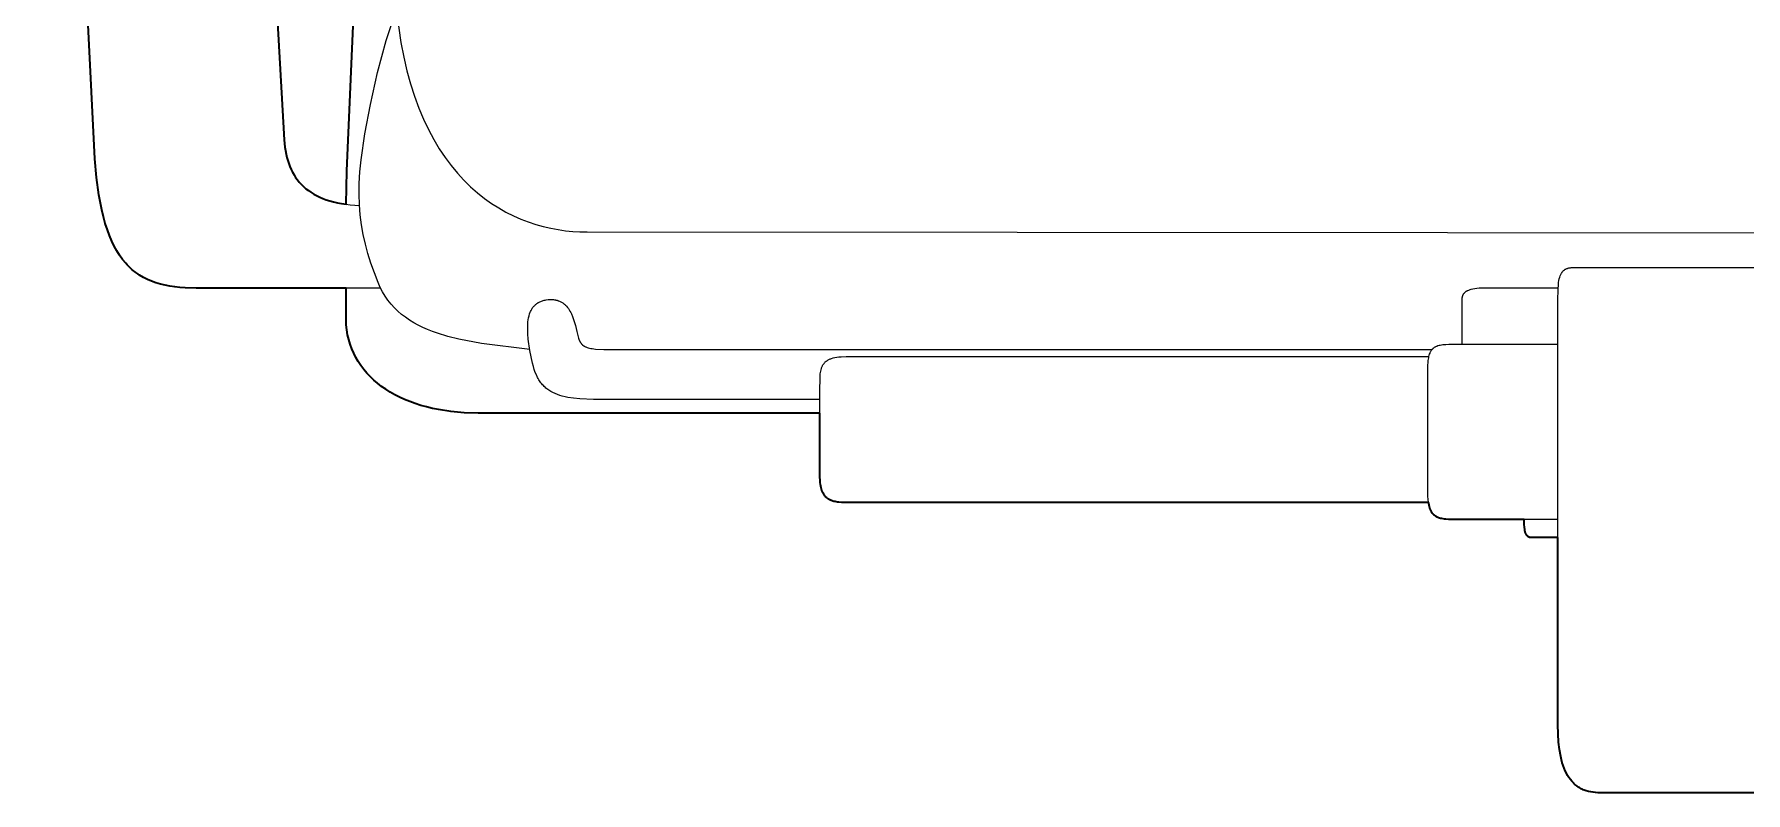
# Model space of a CAD drawing. Header units: millimetres. Extents: x 0 to 1824, y -1116 to 893.
# Drawn here: x 108.2 to 388.9, y 321.7 to 446.2 of the extents above; entities that cross this region are included whole.
import ezdxf

# ---------------------------------------------------------------- set-up
doc = ezdxf.new("R2010")
doc.units = ezdxf.units.MM
doc.layers.add('Blocks', color=7, linetype='Continuous')
doc.layers.add('Blocks$Inner', color=7, linetype='Continuous', lineweight=25, true_color=0x007f00)
doc.layers.add('Blocks$Outline', color=7, linetype='Continuous', lineweight=35, true_color=0xff3f3f)

# ---------------------------------------------------------------- blocks, each defined once
blk = doc.blocks.new('Oxford Low Office Chair Front')
at = {"layer": 'Blocks$Inner'}
for points in [[(161.24, 463.91), (159.49, 423.76), (159.38, 418.29)], [(165.05, 404.5), (134.78, 404.5), (132.97, 404.55), (132.1, 404.61), (131.26, 404.71), (130.45, 404.83), (129.66, 404.98), (128.9, 405.16), (128.16, 405.38), (127.45, 405.64), (126.77, 405.94), (126.11, 406.27), (125.47, 406.65), (125.17, 406.86), (124.87, 407.07), (124.28, 407.54), (123.73, 408.06), (123.46, 408.33), (123.2, 408.62), (122.69, 409.24), (122.21, 409.9), (121.76, 410.62), (121.33, 411.4), (120.92, 412.24), (120.54, 413.13), (120.19, 414.09), (119.86, 415.11), (119.56, 416.19), (119.28, 417.35), (118.8, 419.85), (118.42, 422.65), (118.14, 425.75), (108.2, 625.98)], [(143.23, 533.55), (149.19, 428.85), (149.32, 427.65), (149.41, 427.08), (149.52, 426.52), (149.64, 425.98), (149.79, 425.46), (149.95, 424.95), (150.14, 424.46), (150.34, 423.99), (150.57, 423.53), (150.81, 423.1), (151.08, 422.68), (151.37, 422.28), (151.68, 421.89), (152.02, 421.52), (152.37, 421.18), (152.76, 420.84), (153.16, 420.53), (153.59, 420.24), (154.04, 419.96), (154.52, 419.7), (155.03, 419.46), (155.56, 419.24), (156.11, 419.03), (156.7, 418.84), (157.31, 418.68), (157.94, 418.53), (158.61, 418.4), (160.03, 418.19), (161.56, 418.06)], [(189.48, 394.43), (181.57, 395.42), (177.82, 396.13), (176.04, 396.58), (174.33, 397.11), (173.51, 397.41), (172.71, 397.73), (171.93, 398.07), (171.18, 398.44), (170.45, 398.84), (169.75, 399.27), (169.08, 399.73), (168.45, 400.21), (167.84, 400.74), (167.27, 401.29), (166.73, 401.88), (166.22, 402.51), (165.76, 403.18), (165.33, 403.89), (164.94, 404.64), (164.59, 405.43), (163.42, 408.62), (162.93, 410.18), (162.51, 411.74), (162.17, 413.31), (161.89, 414.9), (161.68, 416.52), (161.55, 418.19), (161.5, 419.92), (161.52, 421.71), (161.62, 423.59), (161.8, 425.57), (162.41, 429.85), (163.35, 434.67), (164.51, 439.89), (165.91, 445.19), (166.78, 447.8)], [(167.62, 449.92), (168.33, 444.82), (168.8, 442.45), (169.33, 440.19), (169.92, 438.04), (170.57, 436.01), (171.28, 434.08), (172.05, 432.25), (172.87, 430.53), (173.73, 428.91), (174.64, 427.38), (175.6, 425.95), (176.59, 424.62), (177.62, 423.37), (178.68, 422.22), (179.77, 421.15), (180.89, 420.16), (182.04, 419.25), (183.2, 418.42), (184.38, 417.67), (185.58, 416.99), (186.79, 416.39), (188.01, 415.85), (189.23, 415.38), (190.46, 414.97), (191.69, 414.63), (192.91, 414.34), (194.13, 414.12), (195.34, 413.94), (196.54, 413.82), (197.72, 413.75), (198.88, 413.73), (410.56, 413.61)], [(452.55, 321.67), (365.09, 321.67), (364.68, 321.68), (364.28, 321.7), (363.89, 321.75), (363.51, 321.81), (363.15, 321.89), (362.79, 321.99), (362.45, 322.12), (362.28, 322.18), (362.12, 322.26), (361.96, 322.34), (361.8, 322.42), (361.65, 322.51), (361.57, 322.56), (361.5, 322.61), (361.21, 322.81), (361.07, 322.92), (360.93, 323.04), (360.79, 323.16), (360.73, 323.22), (360.66, 323.29), (360.41, 323.56), (360.17, 323.86), (359.94, 324.18), (359.72, 324.52), (359.52, 324.89), (359.33, 325.28), (359.16, 325.7), (359, 326.14), (358.85, 326.61), (358.72, 327.1), (358.6, 327.63), (358.4, 328.75), (358.25, 329.99), (358.17, 331.35), (358.14, 332.82), (358.14, 397.25), (358.11, 402.47), (358.15, 404.32), (358.21, 405.08), (358.25, 405.42), (358.29, 405.74), (358.35, 406.03), (358.42, 406.29), (358.5, 406.54), (358.54, 406.65), (358.59, 406.76), (358.64, 406.86), (358.69, 406.95), (358.75, 407.04), (358.78, 407.09), (358.81, 407.13), (358.84, 407.17), (358.87, 407.21), (358.94, 407.29), (359.01, 407.36), (359.04, 407.39), (359.08, 407.43), (359.16, 407.49), (359.24, 407.54), (359.29, 407.57), (359.33, 407.6), (359.37, 407.62), (359.42, 407.64), (359.47, 407.67), (359.51, 407.69), (359.61, 407.73), (359.72, 407.76), (359.72, 407.76), (359.73, 407.77), (359.73, 407.77), (359.74, 407.77), (359.74, 407.77), (359.74, 407.77), (359.75, 407.77), (359.75, 407.77), (359.75, 407.77), (359.76, 407.77), (359.76, 407.78), (359.77, 407.78), (359.77, 407.78), (359.77, 407.78), (359.78, 407.78), (359.78, 407.78), (359.78, 407.78), (359.79, 407.78), (359.79, 407.78), (359.79, 407.78), (359.8, 407.79), (359.8, 407.79), (359.8, 407.79), (359.81, 407.79), (359.81, 407.79), (359.81, 407.79), (359.83, 407.79), (359.94, 407.82), (360.06, 407.84), (360.18, 407.86), (360.31, 407.88), (360.58, 407.9), (360.87, 407.91), (452.3, 407.91)], [(237.08, 383.99), (180.99, 383.99), (178.73, 384.06), (176.56, 384.25), (174.5, 384.57), (173.5, 384.77), (172.53, 385), (171.59, 385.27), (170.68, 385.56), (169.8, 385.88), (168.95, 386.23), (168.12, 386.6), (167.34, 387.01), (166.58, 387.44), (165.85, 387.9), (165.16, 388.38), (164.51, 388.89), (163.89, 389.42), (163.3, 389.98), (162.75, 390.56), (162.24, 391.17), (161.77, 391.8), (161.34, 392.46), (160.95, 393.14), (160.6, 393.84), (160.28, 394.56), (160.02, 395.3), (159.79, 396.07), (159.61, 396.86), (159.47, 397.66), (159.38, 398.49), (159.38, 404.5)], [(358.16, 404.5), (346.09, 404.5), (345.23, 404.48), (344.85, 404.45), (344.48, 404.4), (344.15, 404.35), (343.84, 404.27), (343.7, 404.23), (343.57, 404.19), (343.44, 404.14), (343.32, 404.08), (343.26, 404.06), (343.2, 404.03), (343.2, 404.03), (343.2, 404.03), (343.2, 404.02), (343.2, 404.02), (343.19, 404.02), (343.19, 404.02), (343.19, 404.02), (343.19, 404.02), (343.19, 404.02), (343.19, 404.02), (343.18, 404.02), (343.18, 404.02), (343.18, 404.02), (343.18, 404.01), (343.18, 404.01), (343.17, 404.01), (343.17, 404.01), (343.17, 404.01), (343.17, 404.01), (343.17, 404.01), (343.17, 404.01), (343.16, 404.01), (343.16, 404.01), (343.16, 404.01), (343.16, 404), (343.16, 404), (343.16, 404), (343.15, 404), (343.15, 404), (343.15, 404), (343.15, 404), (343.15, 404), (343.1, 403.97), (343.07, 403.95), (343.07, 403.95), (343.07, 403.95), (343.06, 403.95), (343.06, 403.95), (343.06, 403.95), (343.06, 403.94), (343.06, 403.94), (343.06, 403.94), (343.06, 403.94), (343.05, 403.94), (343.05, 403.94), (343.05, 403.94), (343.05, 403.94), (343.05, 403.94), (343.05, 403.94), (343.04, 403.93), (342.99, 403.9), (342.9, 403.83), (342.86, 403.79), (342.82, 403.76), (342.8, 403.74), (342.78, 403.72), (342.74, 403.68), (342.7, 403.64), (342.68, 403.62), (342.67, 403.6), (342.63, 403.55), (342.6, 403.51), (342.57, 403.46), (342.55, 403.42), (342.52, 403.37), (342.5, 403.32), (342.48, 403.27), (342.47, 403.26), (342.47, 403.26), (342.47, 403.25), (342.47, 403.25), (342.47, 403.25), (342.47, 403.25), (342.47, 403.25), (342.47, 403.25), (342.47, 403.25), (342.46, 403.22), (342.44, 403.17), (342.42, 403.11), (342.41, 403.06), (342.4, 403), (342.39, 402.95), (342.38, 402.89), (342.37, 402.77), (342.36, 402.7), (342.36, 402.64), (342.36, 395.29)], [(237.08, 386.22), (202.42, 386.22), (199.91, 386.24), (197.67, 386.34), (196.65, 386.44), (195.7, 386.58), (195.26, 386.68), (194.82, 386.78), (194.41, 386.9), (194.01, 387.04), (193.63, 387.19), (193.27, 387.36), (192.92, 387.55), (192.76, 387.65), (192.59, 387.76), (192.43, 387.87), (192.28, 387.99), (192.13, 388.11), (191.98, 388.24), (191.84, 388.37), (191.71, 388.51), (191.57, 388.66), (191.44, 388.81), (191.32, 388.97), (191.2, 389.13), (191.08, 389.3), (190.97, 389.48), (190.86, 389.67), (190.75, 389.86), (190.56, 390.26), (190.38, 390.69), (190.21, 391.15), (190.07, 391.65), (189.94, 392.17), (189.51, 394.25), (189.24, 396.15), (189.17, 397.02), (189.14, 397.85), (189.14, 398.24), (189.16, 398.62), (189.19, 398.98), (189.24, 399.33), (189.3, 399.66), (189.37, 399.97), (189.46, 400.27), (189.57, 400.56), (189.62, 400.69), (189.69, 400.83), (189.75, 400.95), (189.82, 401.08), (189.9, 401.2), (189.98, 401.31), (190.06, 401.42), (190.15, 401.53), (190.24, 401.63), (190.34, 401.72), (190.44, 401.82), (190.54, 401.9), (190.6, 401.95), (190.65, 401.99), (190.76, 402.06), (190.88, 402.14), (190.95, 402.17), (191.01, 402.21), (191.14, 402.27), (191.27, 402.33), (191.41, 402.38), (191.55, 402.43), (191.7, 402.48), (191.85, 402.51), (192.01, 402.55), (192.17, 402.58), (192.5, 402.62), (192.58, 402.63), (192.65, 402.63), (192.81, 402.64), (192.96, 402.64), (193.1, 402.64), (193.38, 402.62), (193.52, 402.6), (193.65, 402.58), (193.72, 402.57), (193.78, 402.56), (193.84, 402.54), (193.85, 402.54), (193.85, 402.54), (193.85, 402.54), (193.86, 402.54), (193.86, 402.54), (193.87, 402.54), (193.87, 402.54), (193.87, 402.54), (193.88, 402.53), (193.88, 402.53), (193.89, 402.53), (193.89, 402.53), (193.89, 402.53), (193.9, 402.53), (193.9, 402.53), (193.9, 402.53), (193.97, 402.51), (194.03, 402.49), (194.09, 402.47), (194.09, 402.47), (194.09, 402.47), (194.1, 402.47), (194.1, 402.47), (194.11, 402.47), (194.11, 402.47), (194.11, 402.47), (194.12, 402.46), (194.12, 402.46), (194.12, 402.46), (194.13, 402.46), (194.13, 402.46), (194.15, 402.45), (194.37, 402.37), (194.59, 402.26), (194.7, 402.2), (194.8, 402.14), (194.89, 402.08), (194.94, 402.04), (194.99, 402.01), (195.08, 401.94), (195.13, 401.9), (195.13, 401.9), (195.13, 401.89), (195.14, 401.89), (195.14, 401.89), (195.14, 401.89), (195.15, 401.89), (195.15, 401.88), (195.15, 401.88), (195.15, 401.88), (195.16, 401.88), (195.16, 401.87), (195.16, 401.87), (195.17, 401.87), (195.17, 401.87), (195.17, 401.86), (195.17, 401.86), (195.26, 401.78), (195.3, 401.74), (195.35, 401.7), (195.43, 401.62), (195.47, 401.58), (195.51, 401.53), (195.66, 401.35), (195.81, 401.16), (195.94, 400.96), (196.07, 400.75), (196.19, 400.53), (196.3, 400.31), (196.5, 399.85), (196.68, 399.36), (196.84, 398.87), (196.97, 398.37), (197.2, 397.37), (197.42, 396.5), (197.47, 396.31), (197.53, 396.14), (197.6, 395.97), (197.6, 395.97), (197.6, 395.96), (197.6, 395.96), (197.6, 395.96), (197.6, 395.96), (197.6, 395.95), (197.6, 395.95), (197.61, 395.95), (197.61, 395.95), (197.61, 395.95), (197.61, 395.94), (197.61, 395.94), (197.61, 395.94), (197.61, 395.94), (197.61, 395.93), (197.61, 395.93), (197.63, 395.89), (197.63, 395.89), (197.63, 395.89), (197.63, 395.88), (197.64, 395.88), (197.64, 395.88), (197.64, 395.88), (197.64, 395.87), (197.64, 395.87), (197.64, 395.87), (197.64, 395.87), (197.64, 395.87), (197.65, 395.86), (197.65, 395.86), (197.65, 395.86), (197.65, 395.86), (197.65, 395.85), (197.65, 395.85), (197.65, 395.85), (197.65, 395.85), (197.65, 395.84), (197.65, 395.84), (197.66, 395.84), (197.66, 395.84), (197.66, 395.83), (197.66, 395.83), (197.66, 395.83), (197.66, 395.83), (197.66, 395.83), (197.66, 395.82), (197.67, 395.82), (197.67, 395.82), (197.67, 395.82), (197.74, 395.67), (197.74, 395.67), (197.75, 395.67), (197.75, 395.67), (197.75, 395.66), (197.75, 395.66), (197.75, 395.66), (197.75, 395.66), (197.75, 395.65), (197.76, 395.65), (197.76, 395.64), (197.76, 395.64), (197.76, 395.64), (197.76, 395.64), (197.78, 395.6), (197.83, 395.54), (197.83, 395.54), (197.83, 395.53), (197.83, 395.53), (197.83, 395.53), (197.84, 395.52), (197.84, 395.52), (197.84, 395.52), (197.84, 395.52), (197.84, 395.51), (197.85, 395.51), (197.85, 395.51), (197.85, 395.51), (197.85, 395.51), (197.85, 395.5), (197.85, 395.5), (197.85, 395.5), (197.86, 395.5), (197.86, 395.5), (197.86, 395.49), (197.86, 395.49), (197.86, 395.49), (197.86, 395.49), (197.86, 395.49), (197.87, 395.48), (197.87, 395.48), (197.87, 395.48), (197.87, 395.48), (197.87, 395.48), (197.87, 395.47), (197.87, 395.47), (197.88, 395.47), (197.88, 395.47), (197.88, 395.47), (197.88, 395.46), (197.88, 395.46), (197.88, 395.46), (197.88, 395.46), (197.89, 395.46), (197.89, 395.45), (197.89, 395.45), (197.89, 395.45), (197.89, 395.45), (197.89, 395.45), (197.89, 395.45), (197.9, 395.44), (197.9, 395.44), (197.9, 395.44), (197.9, 395.44), (197.9, 395.44), (197.9, 395.43), (197.9, 395.43), (197.91, 395.43), (197.91, 395.43), (197.91, 395.43), (197.91, 395.42), (197.91, 395.42), (197.91, 395.42), (197.91, 395.42), (197.92, 395.42), (197.92, 395.42), (197.92, 395.41), (197.94, 395.38), (197.97, 395.35), (197.99, 395.33), (198, 395.32), (198, 395.32), (198, 395.32), (198, 395.32), (198.01, 395.31), (198.01, 395.31), (198.01, 395.31), (198.01, 395.31), (198.01, 395.31), (198.02, 395.3), (198.02, 395.3), (198.02, 395.3), (198.02, 395.3), (198.05, 395.27), (198.07, 395.24), (198.1, 395.22), (198.1, 395.22), (198.11, 395.22), (198.11, 395.21), (198.11, 395.21), (198.11, 395.21), (198.11, 395.21), (198.11, 395.21), (198.12, 395.21), (198.12, 395.2), (198.12, 395.2), (198.12, 395.2), (198.12, 395.2), (198.13, 395.2), (198.13, 395.2), (198.13, 395.19), (198.13, 395.19), (198.13, 395.19), (198.13, 395.19), (198.14, 395.19), (198.14, 395.19), (198.14, 395.19), (198.14, 395.18), (198.14, 395.18), (198.15, 395.18), (198.15, 395.18), (198.15, 395.18), (198.15, 395.18), (198.15, 395.17), (198.15, 395.17), (198.16, 395.17), (198.16, 395.17), (198.16, 395.17), (198.16, 395.17), (198.16, 395.17), (198.17, 395.16), (198.17, 395.16), (198.18, 395.16), (198.18, 395.15), (198.18, 395.15), (198.18, 395.15), (198.18, 395.15), (198.18, 395.15), (198.19, 395.15), (198.19, 395.14), (198.19, 395.14), (198.22, 395.12), (198.23, 395.11), (198.23, 395.11), (198.23, 395.11), (198.23, 395.11), (198.24, 395.11), (198.24, 395.11), (198.24, 395.1), (198.24, 395.1), (198.24, 395.1), (198.25, 395.1), (198.25, 395.1), (198.25, 395.1), (198.25, 395.1), (198.28, 395.07), (198.32, 395.05), (198.39, 395.01), (198.42, 394.99), (198.46, 394.97), (198.49, 394.95), (198.5, 394.94), (198.5, 394.94), (198.5, 394.94), (198.5, 394.94), (198.51, 394.94), (198.51, 394.94), (198.51, 394.94), (198.51, 394.94), (198.52, 394.93), (198.52, 394.93), (198.52, 394.93), (198.52, 394.93), (198.52, 394.93), (198.53, 394.93), (198.53, 394.93), (198.53, 394.93), (198.61, 394.89), (198.61, 394.89), (198.62, 394.89), (198.62, 394.89), (198.62, 394.88), (198.62, 394.88), (198.63, 394.88), (198.63, 394.88), (198.63, 394.88), (198.63, 394.88), (198.64, 394.88), (198.64, 394.88), (198.64, 394.88), (198.64, 394.87), (198.65, 394.87), (198.65, 394.87), (198.65, 394.87), (198.66, 394.87), (198.66, 394.87), (198.67, 394.86), (198.67, 394.86), (198.67, 394.86), (198.67, 394.86), (198.68, 394.86), (198.68, 394.86), (198.68, 394.86), (198.68, 394.86), (198.69, 394.86), (198.69, 394.85), (198.69, 394.85), (198.78, 394.82), (198.87, 394.79), (199.06, 394.73), (199.26, 394.68), (199.49, 394.63), (199.73, 394.59), (200.27, 394.52), (201.61, 394.45), (203.35, 394.43), (337.49, 394.43)], [(336.91, 369.3), (241.55, 369.3), (240.61, 369.33), (240.17, 369.36), (239.96, 369.39), (239.75, 369.42), (239.55, 369.46), (239.36, 369.51), (239.17, 369.56), (238.99, 369.63), (238.95, 369.64), (238.9, 369.66), (238.86, 369.68), (238.82, 369.7), (238.78, 369.72), (238.73, 369.74), (238.73, 369.74), (238.73, 369.74), (238.73, 369.74), (238.72, 369.74), (238.72, 369.75), (238.72, 369.75), (238.72, 369.75), (238.71, 369.75), (238.71, 369.75), (238.71, 369.75), (238.7, 369.75), (238.7, 369.76), (238.69, 369.76), (238.65, 369.78), (238.57, 369.83), (238.49, 369.88), (238.41, 369.93), (238.38, 369.95), (238.34, 369.98), (238.27, 370.03), (238.19, 370.09), (238.12, 370.16), (238.06, 370.22), (237.99, 370.29), (237.93, 370.36), (237.87, 370.43), (237.81, 370.51), (237.75, 370.59), (237.7, 370.68), (237.59, 370.86), (237.54, 370.96), (237.5, 371.06), (237.41, 371.27), (237.34, 371.5), (237.27, 371.74), (237.21, 372), (237.17, 372.28), (237.13, 372.58), (237.1, 372.89), (237.08, 373.58), (237.08, 387.52), (237.1, 389.91), (237.14, 390.42), (237.17, 390.67), (237.21, 390.9), (237.26, 391.12), (237.32, 391.33), (237.35, 391.44), (237.39, 391.54), (237.43, 391.63), (237.48, 391.73), (237.52, 391.82), (237.58, 391.91), (237.63, 392), (237.69, 392.08), (237.75, 392.16), (237.82, 392.24), (237.89, 392.32), (237.96, 392.39), (238.04, 392.46), (238.13, 392.53), (238.17, 392.56), (238.22, 392.6), (238.31, 392.66), (238.41, 392.72), (238.51, 392.78), (238.62, 392.83), (238.73, 392.88), (238.85, 392.93), (238.98, 392.97), (239.24, 393.06), (239.53, 393.13), (239.85, 393.18), (240.18, 393.23), (240.55, 393.26), (241.37, 393.28), (336.97, 393.28)], [(358.14, 366.52), (341.24, 366.52), (340.2, 366.54), (339.72, 366.57), (339.5, 366.6), (339.29, 366.63), (339.08, 366.67), (338.89, 366.71), (338.7, 366.77), (338.52, 366.83), (338.43, 366.87), (338.39, 366.89), (338.35, 366.91), (338.35, 366.91), (338.34, 366.91), (338.34, 366.91), (338.34, 366.92), (338.34, 366.92), (338.33, 366.92), (338.33, 366.92), (338.33, 366.92), (338.32, 366.92), (338.32, 366.92), (338.32, 366.92), (338.32, 366.92), (338.31, 366.93), (338.31, 366.93), (338.31, 366.93), (338.31, 366.93), (338.3, 366.93), (338.3, 366.93), (338.3, 366.93), (338.3, 366.94), (338.29, 366.94), (338.29, 366.94), (338.29, 366.94), (338.29, 366.94), (338.28, 366.94), (338.28, 366.94), (338.28, 366.94), (338.28, 366.95), (338.27, 366.95), (338.19, 367), (338.15, 367.02), (338.11, 367.04), (338.11, 367.04), (338.1, 367.05), (338.1, 367.05), (338.1, 367.05), (338.1, 367.05), (338.09, 367.05), (338.09, 367.05), (338.09, 367.05), (338.09, 367.06), (338.08, 367.06), (338.08, 367.06), (338.08, 367.06), (338.08, 367.06), (338.08, 367.06), (338.07, 367.07), (338.07, 367.07), (338.03, 367.09), (338, 367.12), (337.96, 367.15), (337.92, 367.17), (337.89, 367.2), (337.82, 367.26), (337.75, 367.33), (337.75, 367.33), (337.74, 367.34), (337.74, 367.34), (337.74, 367.34), (337.74, 367.34), (337.74, 367.34), (337.73, 367.35), (337.73, 367.35), (337.73, 367.35), (337.73, 367.35), (337.73, 367.35), (337.72, 367.36), (337.72, 367.36), (337.69, 367.39), (337.63, 367.46), (337.57, 367.54), (337.51, 367.61), (337.45, 367.69), (337.4, 367.78), (337.3, 367.96), (337.21, 368.16), (337.12, 368.38), (337.05, 368.61), (336.99, 368.87), (336.93, 369.14), (336.88, 369.43), (336.84, 369.75), (336.79, 370.44), (336.77, 371.23), (336.77, 390.56), (336.8, 391.83), (336.84, 392.38), (336.86, 392.63), (336.9, 392.87), (336.93, 393.09), (336.98, 393.3), (337.03, 393.5), (337.09, 393.69), (337.15, 393.86), (337.19, 393.95), (337.22, 394.03), (337.26, 394.1), (337.3, 394.18), (337.35, 394.25), (337.39, 394.32), (337.42, 394.35), (337.42, 394.35), (337.42, 394.35), (337.42, 394.36), (337.42, 394.36), (337.43, 394.37), (337.43, 394.37), (337.43, 394.37), (337.43, 394.37), (337.43, 394.38), (337.44, 394.38), (337.44, 394.38), (337.44, 394.38), (337.44, 394.38), (337.46, 394.42), (337.47, 394.42), (337.47, 394.42), (337.47, 394.42), (337.47, 394.43), (337.47, 394.43), (337.48, 394.43), (337.48, 394.43), (337.48, 394.43), (337.48, 394.44), (337.48, 394.44), (337.48, 394.44), (337.49, 394.44), (337.49, 394.44), (337.49, 394.44), (337.49, 394.45), (337.52, 394.48), (337.54, 394.51), (337.54, 394.51), (337.55, 394.51), (337.55, 394.51), (337.55, 394.51), (337.55, 394.52), (337.55, 394.52), (337.55, 394.52), (337.56, 394.52), (337.56, 394.52), (337.56, 394.53), (337.56, 394.53), (337.56, 394.53), (337.56, 394.53), (337.57, 394.53), (337.57, 394.54), (337.57, 394.54), (337.6, 394.57), (337.6, 394.57), (337.6, 394.57), (337.6, 394.57), (337.61, 394.57), (337.61, 394.58), (337.61, 394.58), (337.61, 394.58), (337.63, 394.59), (337.65, 394.62), (337.71, 394.67), (337.71, 394.68), (337.72, 394.68), (337.72, 394.68), (337.72, 394.68), (337.73, 394.69), (337.73, 394.69), (337.73, 394.69), (337.73, 394.69), (337.74, 394.69), (337.74, 394.7), (337.74, 394.7), (337.74, 394.7), (337.74, 394.7), (337.76, 394.71), (337.76, 394.71), (337.76, 394.72), (337.76, 394.72), (337.77, 394.72), (337.77, 394.72), (337.77, 394.72), (337.77, 394.72), (337.84, 394.77), (337.91, 394.82), (337.98, 394.86), (338.01, 394.88), (338.05, 394.9), (338.08, 394.92), (338.12, 394.94), (338.2, 394.98), (338.28, 395.01), (338.45, 395.07), (338.63, 395.13), (338.82, 395.17), (339.03, 395.21), (339.24, 395.24), (339.72, 395.28), (340.25, 395.29), (358.14, 395.29)], [(358.14, 363.55), (353.91, 363.55), (353.86, 363.55), (353.86, 363.55), (353.86, 363.55), (353.86, 363.55), (353.86, 363.55), (353.86, 363.55), (353.85, 363.55), (353.85, 363.55), (353.85, 363.55), (353.85, 363.55), (353.85, 363.55), (353.85, 363.55), (353.84, 363.55), (353.84, 363.55), (353.84, 363.55), (353.84, 363.55), (353.84, 363.55), (353.84, 363.55), (353.83, 363.55), (353.83, 363.55), (353.83, 363.55), (353.83, 363.55), (353.83, 363.55), (353.83, 363.55), (353.82, 363.55), (353.82, 363.55), (353.82, 363.55), (353.82, 363.55), (353.82, 363.55), (353.82, 363.55), (353.81, 363.55), (353.81, 363.55), (353.76, 363.55), (353.76, 363.55), (353.76, 363.55), (353.76, 363.55), (353.76, 363.55), (353.75, 363.55), (353.75, 363.55), (353.75, 363.55), (353.75, 363.55), (353.75, 363.55), (353.75, 363.55), (353.74, 363.55), (353.74, 363.56), (353.74, 363.56), (353.74, 363.56), (353.74, 363.56), (353.74, 363.56), (353.73, 363.56), (353.73, 363.56), (353.73, 363.56), (353.73, 363.56), (353.73, 363.56), (353.73, 363.56), (353.73, 363.56), (353.72, 363.56), (353.72, 363.56), (353.72, 363.56), (353.72, 363.56), (353.72, 363.56), (353.72, 363.56), (353.72, 363.56), (353.71, 363.56), (353.71, 363.56), (353.71, 363.56), (353.71, 363.56), (353.71, 363.56), (353.71, 363.56), (353.71, 363.56), (353.7, 363.56), (353.7, 363.56), (353.7, 363.56), (353.7, 363.56), (353.7, 363.56), (353.7, 363.56), (353.7, 363.56), (353.69, 363.56), (353.69, 363.56), (353.69, 363.56), (353.69, 363.56), (353.69, 363.56), (353.69, 363.56), (353.69, 363.56), (353.68, 363.56), (353.68, 363.56), (353.67, 363.56), (353.65, 363.57), (353.65, 363.57), (353.64, 363.57), (353.64, 363.57), (353.64, 363.57), (353.64, 363.57), (353.64, 363.57), (353.64, 363.57), (353.64, 363.57), (353.63, 363.57), (353.63, 363.57), (353.63, 363.57), (353.63, 363.57), (353.63, 363.57), (353.63, 363.57), (353.63, 363.57), (353.62, 363.57), (353.58, 363.58), (353.54, 363.59), (353.54, 363.59), (353.54, 363.59), (353.53, 363.59), (353.53, 363.59), (353.53, 363.59), (353.53, 363.59), (353.53, 363.59), (353.53, 363.59), (353.53, 363.59), (353.52, 363.59), (353.52, 363.59), (353.52, 363.59), (353.52, 363.59), (353.52, 363.6), (353.52, 363.6), (353.52, 363.6), (353.52, 363.6), (353.51, 363.6), (353.51, 363.6), (353.51, 363.6), (353.51, 363.6), (353.51, 363.6), (353.51, 363.6), (353.51, 363.6), (353.51, 363.6), (353.5, 363.6), (353.5, 363.6), (353.5, 363.6), (353.5, 363.6), (353.5, 363.6), (353.5, 363.6), (353.5, 363.6), (353.49, 363.6), (353.49, 363.6), (353.49, 363.6), (353.49, 363.6), (353.49, 363.6), (353.49, 363.6), (353.49, 363.6), (353.49, 363.61), (353.48, 363.61), (353.48, 363.61), (353.48, 363.61), (353.48, 363.61), (353.48, 363.61), (353.48, 363.61), (353.48, 363.61), (353.48, 363.61), (353.47, 363.61), (353.47, 363.61), (353.47, 363.61), (353.47, 363.61), (353.47, 363.61), (353.47, 363.61), (353.47, 363.61), (353.47, 363.61), (353.46, 363.61), (353.46, 363.61), (353.46, 363.61), (353.46, 363.61), (353.46, 363.61), (353.46, 363.61), (353.46, 363.62), (353.46, 363.62), (353.45, 363.62), (353.45, 363.62), (353.45, 363.62), (353.45, 363.62), (353.45, 363.62), (353.45, 363.62), (353.45, 363.62), (353.45, 363.62), (353.44, 363.62), (353.44, 363.62), (353.44, 363.62), (353.44, 363.62), (353.44, 363.62), (353.44, 363.62), (353.44, 363.62), (353.44, 363.62), (353.44, 363.62), (353.43, 363.62), (353.43, 363.62), (353.43, 363.62), (353.43, 363.62), (353.43, 363.63), (353.43, 363.63), (353.43, 363.63), (353.43, 363.63), (353.42, 363.63), (353.42, 363.63), (353.42, 363.63), (353.42, 363.63), (353.42, 363.63), (353.42, 363.63), (353.42, 363.63), (353.42, 363.63), (353.41, 363.63), (353.41, 363.63), (353.41, 363.63), (353.41, 363.63), (353.41, 363.63), (353.41, 363.63), (353.41, 363.63), (353.41, 363.63), (353.41, 363.63), (353.4, 363.64), (353.4, 363.64), (353.4, 363.64), (353.4, 363.64), (353.4, 363.64), (353.4, 363.64), (353.4, 363.64), (353.4, 363.64), (353.39, 363.64), (353.39, 363.64), (353.39, 363.64), (353.39, 363.64), (353.39, 363.64), (353.39, 363.64), (353.39, 363.64), (353.39, 363.64), (353.39, 363.64), (353.38, 363.64), (353.38, 363.64), (353.38, 363.65), (353.38, 363.65), (353.38, 363.65), (353.38, 363.65), (353.38, 363.65), (353.38, 363.65), (353.37, 363.65), (353.37, 363.65), (353.37, 363.65), (353.37, 363.65), (353.37, 363.65), (353.37, 363.65), (353.37, 363.65), (353.37, 363.65), (353.37, 363.65), (353.36, 363.65), (353.36, 363.65), (353.36, 363.65), (353.36, 363.65), (353.36, 363.65), (353.36, 363.66), (353.36, 363.66), (353.36, 363.66), (353.35, 363.66), (353.35, 363.66), (353.35, 363.66), (353.35, 363.66), (353.35, 363.66), (353.35, 363.66), (353.35, 363.66), (353.35, 363.66), (353.35, 363.66), (353.34, 363.66), (353.34, 363.66), (353.34, 363.66), (353.34, 363.66), (353.34, 363.66), (353.34, 363.67), (353.34, 363.67), (353.34, 363.67), (353.34, 363.67), (353.33, 363.67), (353.33, 363.67), (353.33, 363.67), (353.33, 363.67), (353.33, 363.67), (353.33, 363.67), (353.33, 363.67), (353.33, 363.67), (353.33, 363.67), (353.32, 363.67), (353.32, 363.67), (353.32, 363.67), (353.32, 363.67), (353.32, 363.68), (353.32, 363.68), (353.32, 363.68), (353.32, 363.68), (353.32, 363.68), (353.31, 363.68), (353.31, 363.68), (353.31, 363.68), (353.31, 363.68), (353.31, 363.68), (353.31, 363.68), (353.31, 363.68), (353.31, 363.68), (353.31, 363.68), (353.3, 363.68), (353.3, 363.68), (353.3, 363.68), (353.3, 363.69), (353.3, 363.69), (353.3, 363.69), (353.3, 363.69), (353.3, 363.69), (353.3, 363.69), (353.29, 363.69), (353.29, 363.69), (353.29, 363.69), (353.29, 363.69), (353.29, 363.69), (353.29, 363.69), (353.29, 363.69), (353.29, 363.69), (353.29, 363.69), (353.29, 363.69), (353.28, 363.7), (353.28, 363.7), (353.28, 363.7), (353.28, 363.7), (353.28, 363.7), (353.28, 363.7), (353.28, 363.7), (353.28, 363.7), (353.28, 363.7), (353.27, 363.7), (353.27, 363.7), (353.27, 363.7), (353.27, 363.7), (353.27, 363.7), (353.27, 363.7), (353.27, 363.71), (353.27, 363.71), (353.27, 363.71), (353.27, 363.71), (353.26, 363.71), (353.26, 363.71), (353.26, 363.71), (353.26, 363.71), (353.26, 363.71), (353.26, 363.71), (353.26, 363.71), (353.26, 363.71), (353.26, 363.71), (353.25, 363.71), (353.25, 363.71), (353.25, 363.71), (353.25, 363.72), (353.25, 363.72), (353.25, 363.72), (353.25, 363.72), (353.25, 363.72), (353.25, 363.72), (353.25, 363.72), (353.24, 363.72), (353.24, 363.72), (353.24, 363.72), (353.24, 363.72), (353.24, 363.72), (353.24, 363.72), (353.24, 363.72), (353.24, 363.73), (353.24, 363.73), (353.24, 363.73), (353.23, 363.73), (353.23, 363.73), (353.23, 363.73), (353.23, 363.73), (353.23, 363.73), (353.23, 363.73), (353.23, 363.73), (353.23, 363.73), (353.23, 363.73), (353.22, 363.73), (353.22, 363.73), (353.22, 363.74), (353.22, 363.74), (353.22, 363.74), (353.22, 363.74), (353.22, 363.74), (353.22, 363.74), (353.22, 363.74), (353.22, 363.74), (353.21, 363.74), (353.21, 363.74), (353.21, 363.74), (353.21, 363.74), (353.21, 363.74), (353.21, 363.74), (353.21, 363.75), (353.21, 363.75), (353.21, 363.75), (353.19, 363.76), (353.19, 363.76), (353.19, 363.76), (353.19, 363.76), (353.19, 363.76), (353.19, 363.76), (353.19, 363.76), (353.18, 363.76), (353.18, 363.77), (353.18, 363.77), (353.18, 363.77), (353.18, 363.77), (353.18, 363.77), (353.18, 363.77), (353.18, 363.77), (353.18, 363.77), (353.18, 363.77), (353.12, 363.82), (353.12, 363.83), (353.11, 363.83), (353.11, 363.83), (353.11, 363.83), (353.11, 363.83), (353.11, 363.83), (353.11, 363.83), (353.11, 363.83), (353.11, 363.83), (353.11, 363.83), (353.11, 363.83), (353.11, 363.84), (353.11, 363.84), (353.1, 363.84), (353.1, 363.84), (353.1, 363.84), (353.09, 363.85), (353.09, 363.85), (353.09, 363.86), (353.09, 363.86), (353.09, 363.86), (353.08, 363.86), (353.08, 363.86), (353.08, 363.86), (353.08, 363.86), (353.08, 363.86), (353.08, 363.86), (353.08, 363.86), (353.08, 363.86), (353.08, 363.87), (353.08, 363.87), (353.08, 363.87), (353.08, 363.87), (353.07, 363.87), (353.07, 363.87), (353.07, 363.87), (353.07, 363.87), (353.07, 363.87), (353.07, 363.87), (353.07, 363.88), (353.07, 363.88), (353.07, 363.88), (353.07, 363.88), (353.07, 363.88), (353.07, 363.88), (353.06, 363.88), (353.06, 363.88), (353.06, 363.88), (353.06, 363.88), (353.05, 363.9), (353.05, 363.9), (353.05, 363.9), (353.05, 363.9), (353.05, 363.9), (353.04, 363.9), (353.04, 363.91), (353.04, 363.91), (353.04, 363.91), (353.04, 363.91), (353.04, 363.91), (353.04, 363.91), (353.04, 363.91), (353.04, 363.91), (353.04, 363.91), (353.04, 363.91), (353.04, 363.92), (353.03, 363.92), (353.03, 363.92), (353.03, 363.92), (353.03, 363.92), (353.03, 363.92), (353.03, 363.92), (353.03, 363.92), (353.03, 363.92), (353.03, 363.93), (353.03, 363.93), (353.03, 363.93), (353.03, 363.93), (353.03, 363.93), (353.02, 363.93), (353.02, 363.93), (353.02, 363.93), (353.02, 363.93), (353.02, 363.93), (353.02, 363.93), (353.02, 363.94), (353.02, 363.94), (353.02, 363.94), (353.02, 363.94), (353.02, 363.94), (353.02, 363.94), (353.02, 363.94), (353.01, 363.94), (353.01, 363.94), (353.01, 363.95), (353.01, 363.95), (353.01, 363.95), (353.01, 363.95), (353, 363.97), (353, 363.97), (352.99, 363.97), (352.99, 363.97), (352.99, 363.97), (352.99, 363.97), (352.99, 363.98), (352.99, 363.98), (352.99, 363.98), (352.99, 363.98), (352.99, 363.98), (352.99, 363.98), (352.99, 363.98), (352.99, 363.98), (352.99, 363.98), (352.99, 363.99), (352.98, 363.99), (352.98, 363.99), (352.98, 363.99), (352.98, 363.99), (352.98, 363.99), (352.98, 363.99), (352.98, 363.99), (352.98, 364), (352.98, 364), (352.98, 364), (352.98, 364), (352.98, 364), (352.98, 364), (352.98, 364), (352.97, 364), (352.97, 364), (352.97, 364), (352.97, 364.01), (352.97, 364.01), (352.97, 364.01), (352.97, 364.01), (352.97, 364.01), (352.97, 364.01), (352.97, 364.01), (352.97, 364.01), (352.97, 364.02), (352.97, 364.02), (352.96, 364.02), (352.96, 364.02), (352.96, 364.02), (352.96, 364.02), (352.96, 364.02), (352.96, 364.02), (352.96, 364.02), (352.96, 364.03), (352.96, 364.03), (352.96, 364.03), (352.96, 364.03), (352.96, 364.03), (352.96, 364.03), (352.96, 364.03), (352.96, 364.03), (352.95, 364.04), (352.94, 364.06), (352.93, 364.08), (352.92, 364.1), (352.88, 364.18), (352.84, 364.27), (352.81, 364.36), (352.78, 364.46), (352.75, 364.57), (352.73, 364.68), (352.69, 364.93), (352.66, 365.19), (352.62, 365.81), (352.61, 366.52)]]:
    blk.add_lwpolyline(points, dxfattribs=at)
at = {"layer": 'Blocks$Outline'}
for points in [[(159.38, 404.5), (134.78, 404.5), (132.97, 404.55), (132.1, 404.61), (131.26, 404.71), (130.45, 404.83), (129.66, 404.98), (128.9, 405.16), (128.16, 405.38), (127.45, 405.64), (126.77, 405.94), (126.11, 406.27), (125.47, 406.65), (125.17, 406.86), (124.87, 407.07), (124.28, 407.54), (123.73, 408.06), (123.46, 408.33), (123.2, 408.62), (122.69, 409.24), (122.21, 409.9), (121.76, 410.62), (121.33, 411.4), (120.92, 412.24), (120.54, 413.13), (120.19, 414.09), (119.86, 415.11), (119.56, 416.19), (119.28, 417.35), (118.8, 419.85), (118.42, 422.65), (118.14, 425.75), (108.2, 625.98)], [(143.81, 523.35), (149.19, 428.85), (149.32, 427.65), (149.41, 427.08), (149.52, 426.52), (149.64, 425.98), (149.79, 425.46), (149.95, 424.95), (150.14, 424.46), (150.34, 423.99), (150.57, 423.53), (150.81, 423.1), (151.08, 422.68), (151.37, 422.28), (151.68, 421.89), (152.02, 421.52), (152.37, 421.18), (152.76, 420.84), (153.16, 420.53), (153.59, 420.24), (154.04, 419.96), (154.52, 419.7), (155.03, 419.46), (155.56, 419.24), (156.11, 419.03), (156.7, 418.84), (157.31, 418.68), (157.94, 418.53), (158.61, 418.4), (159.38, 418.29)], [(159.38, 418.29), (159.49, 423.76), (161.24, 463.91), (162.17, 519.91)], [(237.08, 383.99), (180.99, 383.99), (178.73, 384.06), (176.56, 384.25), (174.5, 384.57), (173.5, 384.77), (172.53, 385), (171.59, 385.27), (170.68, 385.56), (169.8, 385.88), (168.95, 386.23), (168.12, 386.6), (167.34, 387.01), (166.58, 387.44), (165.85, 387.9), (165.16, 388.38), (164.51, 388.89), (163.89, 389.42), (163.3, 389.98), (162.75, 390.56), (162.24, 391.17), (161.77, 391.8), (161.34, 392.46), (160.95, 393.14), (160.6, 393.84), (160.28, 394.56), (160.02, 395.3), (159.79, 396.07), (159.61, 396.86), (159.47, 397.66), (159.38, 398.49), (159.38, 404.5)], [(336.9, 369.3), (241.55, 369.3), (240.61, 369.33), (240.17, 369.36), (239.96, 369.39), (239.75, 369.42), (239.55, 369.46), (239.36, 369.51), (239.17, 369.56), (238.99, 369.63), (238.95, 369.64), (238.9, 369.66), (238.86, 369.68), (238.82, 369.7), (238.78, 369.72), (238.73, 369.74), (238.73, 369.74), (238.73, 369.74), (238.73, 369.74), (238.72, 369.74), (238.72, 369.75), (238.72, 369.75), (238.72, 369.75), (238.71, 369.75), (238.71, 369.75), (238.71, 369.75), (238.7, 369.75), (238.7, 369.76), (238.69, 369.76), (238.65, 369.78), (238.57, 369.83), (238.49, 369.88), (238.41, 369.93), (238.38, 369.95), (238.34, 369.98), (238.27, 370.03), (238.19, 370.09), (238.12, 370.16), (238.06, 370.22), (237.99, 370.29), (237.93, 370.36), (237.87, 370.43), (237.81, 370.51), (237.75, 370.59), (237.7, 370.68), (237.59, 370.86), (237.54, 370.96), (237.5, 371.06), (237.41, 371.27), (237.34, 371.5), (237.27, 371.74), (237.21, 372), (237.17, 372.28), (237.13, 372.58), (237.1, 372.89), (237.08, 373.58), (237.08, 383.99)], [(352.61, 366.52), (341.24, 366.52), (340.2, 366.54), (339.72, 366.57), (339.5, 366.6), (339.29, 366.63), (339.08, 366.67), (338.89, 366.71), (338.7, 366.77), (338.52, 366.83), (338.43, 366.87), (338.39, 366.89), (338.35, 366.91), (338.35, 366.91), (338.34, 366.91), (338.34, 366.91), (338.34, 366.92), (338.34, 366.92), (338.33, 366.92), (338.33, 366.92), (338.33, 366.92), (338.32, 366.92), (338.32, 366.92), (338.32, 366.92), (338.32, 366.92), (338.31, 366.93), (338.31, 366.93), (338.31, 366.93), (338.31, 366.93), (338.3, 366.93), (338.3, 366.93), (338.3, 366.93), (338.3, 366.94), (338.29, 366.94), (338.29, 366.94), (338.29, 366.94), (338.29, 366.94), (338.28, 366.94), (338.28, 366.94), (338.28, 366.94), (338.28, 366.95), (338.27, 366.95), (338.19, 367), (338.15, 367.02), (338.11, 367.04), (338.11, 367.04), (338.1, 367.05), (338.1, 367.05), (338.1, 367.05), (338.1, 367.05), (338.09, 367.05), (338.09, 367.05), (338.09, 367.05), (338.09, 367.06), (338.08, 367.06), (338.08, 367.06), (338.08, 367.06), (338.08, 367.06), (338.08, 367.06), (338.07, 367.07), (338.07, 367.07), (338.03, 367.09), (338, 367.12), (337.96, 367.15), (337.92, 367.17), (337.89, 367.2), (337.82, 367.26), (337.75, 367.33), (337.75, 367.33), (337.74, 367.34), (337.74, 367.34), (337.74, 367.34), (337.74, 367.34), (337.74, 367.34), (337.73, 367.35), (337.73, 367.35), (337.73, 367.35), (337.73, 367.35), (337.73, 367.35), (337.72, 367.36), (337.72, 367.36), (337.69, 367.39), (337.63, 367.46), (337.57, 367.54), (337.51, 367.61), (337.45, 367.69), (337.4, 367.78), (337.3, 367.96), (337.21, 368.16), (337.12, 368.38), (337.05, 368.61), (336.99, 368.87), (336.93, 369.14), (336.9, 369.3)], [(358.14, 363.55), (353.91, 363.55), (353.86, 363.55), (353.86, 363.55), (353.86, 363.55), (353.86, 363.55), (353.86, 363.55), (353.86, 363.55), (353.85, 363.55), (353.85, 363.55), (353.85, 363.55), (353.85, 363.55), (353.85, 363.55), (353.85, 363.55), (353.84, 363.55), (353.84, 363.55), (353.84, 363.55), (353.84, 363.55), (353.84, 363.55), (353.84, 363.55), (353.83, 363.55), (353.83, 363.55), (353.83, 363.55), (353.83, 363.55), (353.83, 363.55), (353.83, 363.55), (353.82, 363.55), (353.82, 363.55), (353.82, 363.55), (353.82, 363.55), (353.82, 363.55), (353.82, 363.55), (353.81, 363.55), (353.81, 363.55), (353.76, 363.55), (353.76, 363.55), (353.76, 363.55), (353.76, 363.55), (353.76, 363.55), (353.75, 363.55), (353.75, 363.55), (353.75, 363.55), (353.75, 363.55), (353.75, 363.55), (353.75, 363.55), (353.74, 363.55), (353.74, 363.56), (353.74, 363.56), (353.74, 363.56), (353.74, 363.56), (353.74, 363.56), (353.73, 363.56), (353.73, 363.56), (353.73, 363.56), (353.73, 363.56), (353.73, 363.56), (353.73, 363.56), (353.73, 363.56), (353.72, 363.56), (353.72, 363.56), (353.72, 363.56), (353.72, 363.56), (353.72, 363.56), (353.72, 363.56), (353.72, 363.56), (353.71, 363.56), (353.71, 363.56), (353.71, 363.56), (353.71, 363.56), (353.71, 363.56), (353.71, 363.56), (353.71, 363.56), (353.7, 363.56), (353.7, 363.56), (353.7, 363.56), (353.7, 363.56), (353.7, 363.56), (353.7, 363.56), (353.7, 363.56), (353.69, 363.56), (353.69, 363.56), (353.69, 363.56), (353.69, 363.56), (353.69, 363.56), (353.69, 363.56), (353.69, 363.56), (353.68, 363.56), (353.68, 363.56), (353.67, 363.56), (353.65, 363.57), (353.65, 363.57), (353.64, 363.57), (353.64, 363.57), (353.64, 363.57), (353.64, 363.57), (353.64, 363.57), (353.64, 363.57), (353.64, 363.57), (353.63, 363.57), (353.63, 363.57), (353.63, 363.57), (353.63, 363.57), (353.63, 363.57), (353.63, 363.57), (353.63, 363.57), (353.62, 363.57), (353.58, 363.58), (353.54, 363.59), (353.54, 363.59), (353.54, 363.59), (353.53, 363.59), (353.53, 363.59), (353.53, 363.59), (353.53, 363.59), (353.53, 363.59), (353.53, 363.59), (353.53, 363.59), (353.52, 363.59), (353.52, 363.59), (353.52, 363.59), (353.52, 363.59), (353.52, 363.6), (353.52, 363.6), (353.52, 363.6), (353.52, 363.6), (353.51, 363.6), (353.51, 363.6), (353.51, 363.6), (353.51, 363.6), (353.51, 363.6), (353.51, 363.6), (353.51, 363.6), (353.51, 363.6), (353.5, 363.6), (353.5, 363.6), (353.5, 363.6), (353.5, 363.6), (353.5, 363.6), (353.5, 363.6), (353.5, 363.6), (353.49, 363.6), (353.49, 363.6), (353.49, 363.6), (353.49, 363.6), (353.49, 363.6), (353.49, 363.6), (353.49, 363.6), (353.49, 363.61), (353.48, 363.61), (353.48, 363.61), (353.48, 363.61), (353.48, 363.61), (353.48, 363.61), (353.48, 363.61), (353.48, 363.61), (353.48, 363.61), (353.47, 363.61), (353.47, 363.61), (353.47, 363.61), (353.47, 363.61), (353.47, 363.61), (353.47, 363.61), (353.47, 363.61), (353.47, 363.61), (353.46, 363.61), (353.46, 363.61), (353.46, 363.61), (353.46, 363.61), (353.46, 363.61), (353.46, 363.61), (353.46, 363.62), (353.46, 363.62), (353.45, 363.62), (353.45, 363.62), (353.45, 363.62), (353.45, 363.62), (353.45, 363.62), (353.45, 363.62), (353.45, 363.62), (353.45, 363.62), (353.44, 363.62), (353.44, 363.62), (353.44, 363.62), (353.44, 363.62), (353.44, 363.62), (353.44, 363.62), (353.44, 363.62), (353.44, 363.62), (353.44, 363.62), (353.43, 363.62), (353.43, 363.62), (353.43, 363.62), (353.43, 363.62), (353.43, 363.63), (353.43, 363.63), (353.43, 363.63), (353.43, 363.63), (353.42, 363.63), (353.42, 363.63), (353.42, 363.63), (353.42, 363.63), (353.42, 363.63), (353.42, 363.63), (353.42, 363.63), (353.42, 363.63), (353.41, 363.63), (353.41, 363.63), (353.41, 363.63), (353.41, 363.63), (353.41, 363.63), (353.41, 363.63), (353.41, 363.63), (353.41, 363.63), (353.41, 363.63), (353.4, 363.64), (353.4, 363.64), (353.4, 363.64), (353.4, 363.64), (353.4, 363.64), (353.4, 363.64), (353.4, 363.64), (353.4, 363.64), (353.39, 363.64), (353.39, 363.64), (353.39, 363.64), (353.39, 363.64), (353.39, 363.64), (353.39, 363.64), (353.39, 363.64), (353.39, 363.64), (353.39, 363.64), (353.38, 363.64), (353.38, 363.64), (353.38, 363.65), (353.38, 363.65), (353.38, 363.65), (353.38, 363.65), (353.38, 363.65), (353.38, 363.65), (353.37, 363.65), (353.37, 363.65), (353.37, 363.65), (353.37, 363.65), (353.37, 363.65), (353.37, 363.65), (353.37, 363.65), (353.37, 363.65), (353.37, 363.65), (353.36, 363.65), (353.36, 363.65), (353.36, 363.65), (353.36, 363.65), (353.36, 363.65), (353.36, 363.66), (353.36, 363.66), (353.36, 363.66), (353.35, 363.66), (353.35, 363.66), (353.35, 363.66), (353.35, 363.66), (353.35, 363.66), (353.35, 363.66), (353.35, 363.66), (353.35, 363.66), (353.35, 363.66), (353.34, 363.66), (353.34, 363.66), (353.34, 363.66), (353.34, 363.66), (353.34, 363.66), (353.34, 363.67), (353.34, 363.67), (353.34, 363.67), (353.34, 363.67), (353.33, 363.67), (353.33, 363.67), (353.33, 363.67), (353.33, 363.67), (353.33, 363.67), (353.33, 363.67), (353.33, 363.67), (353.33, 363.67), (353.33, 363.67), (353.32, 363.67), (353.32, 363.67), (353.32, 363.67), (353.32, 363.67), (353.32, 363.68), (353.32, 363.68), (353.32, 363.68), (353.32, 363.68), (353.32, 363.68), (353.31, 363.68), (353.31, 363.68), (353.31, 363.68), (353.31, 363.68), (353.31, 363.68), (353.31, 363.68), (353.31, 363.68), (353.31, 363.68), (353.31, 363.68), (353.3, 363.68), (353.3, 363.68), (353.3, 363.68), (353.3, 363.69), (353.3, 363.69), (353.3, 363.69), (353.3, 363.69), (353.3, 363.69), (353.3, 363.69), (353.29, 363.69), (353.29, 363.69), (353.29, 363.69), (353.29, 363.69), (353.29, 363.69), (353.29, 363.69), (353.29, 363.69), (353.29, 363.69), (353.29, 363.69), (353.29, 363.69), (353.28, 363.7), (353.28, 363.7), (353.28, 363.7), (353.28, 363.7), (353.28, 363.7), (353.28, 363.7), (353.28, 363.7), (353.28, 363.7), (353.28, 363.7), (353.27, 363.7), (353.27, 363.7), (353.27, 363.7), (353.27, 363.7), (353.27, 363.7), (353.27, 363.7), (353.27, 363.71), (353.27, 363.71), (353.27, 363.71), (353.27, 363.71), (353.26, 363.71), (353.26, 363.71), (353.26, 363.71), (353.26, 363.71), (353.26, 363.71), (353.26, 363.71), (353.26, 363.71), (353.26, 363.71), (353.26, 363.71), (353.25, 363.71), (353.25, 363.71), (353.25, 363.71), (353.25, 363.72), (353.25, 363.72), (353.25, 363.72), (353.25, 363.72), (353.25, 363.72), (353.25, 363.72), (353.25, 363.72), (353.24, 363.72), (353.24, 363.72), (353.24, 363.72), (353.24, 363.72), (353.24, 363.72), (353.24, 363.72), (353.24, 363.72), (353.24, 363.73), (353.24, 363.73), (353.24, 363.73), (353.23, 363.73), (353.23, 363.73), (353.23, 363.73), (353.23, 363.73), (353.23, 363.73), (353.23, 363.73), (353.23, 363.73), (353.23, 363.73), (353.23, 363.73), (353.22, 363.73), (353.22, 363.73), (353.22, 363.74), (353.22, 363.74), (353.22, 363.74), (353.22, 363.74), (353.22, 363.74), (353.22, 363.74), (353.22, 363.74), (353.22, 363.74), (353.21, 363.74), (353.21, 363.74), (353.21, 363.74), (353.21, 363.74), (353.21, 363.74), (353.21, 363.74), (353.21, 363.75), (353.21, 363.75), (353.21, 363.75), (353.19, 363.76), (353.19, 363.76), (353.19, 363.76), (353.19, 363.76), (353.19, 363.76), (353.19, 363.76), (353.19, 363.76), (353.18, 363.76), (353.18, 363.77), (353.18, 363.77), (353.18, 363.77), (353.18, 363.77), (353.18, 363.77), (353.18, 363.77), (353.18, 363.77), (353.18, 363.77), (353.18, 363.77), (353.12, 363.82), (353.12, 363.83), (353.11, 363.83), (353.11, 363.83), (353.11, 363.83), (353.11, 363.83), (353.11, 363.83), (353.11, 363.83), (353.11, 363.83), (353.11, 363.83), (353.11, 363.83), (353.11, 363.83), (353.11, 363.84), (353.11, 363.84), (353.1, 363.84), (353.1, 363.84), (353.1, 363.84), (353.09, 363.85), (353.09, 363.85), (353.09, 363.86), (353.09, 363.86), (353.09, 363.86), (353.08, 363.86), (353.08, 363.86), (353.08, 363.86), (353.08, 363.86), (353.08, 363.86), (353.08, 363.86), (353.08, 363.86), (353.08, 363.86), (353.08, 363.87), (353.08, 363.87), (353.08, 363.87), (353.08, 363.87), (353.07, 363.87), (353.07, 363.87), (353.07, 363.87), (353.07, 363.87), (353.07, 363.87), (353.07, 363.87), (353.07, 363.88), (353.07, 363.88), (353.07, 363.88), (353.07, 363.88), (353.07, 363.88), (353.07, 363.88), (353.06, 363.88), (353.06, 363.88), (353.06, 363.88), (353.06, 363.88), (353.05, 363.9), (353.05, 363.9), (353.05, 363.9), (353.05, 363.9), (353.05, 363.9), (353.04, 363.9), (353.04, 363.91), (353.04, 363.91), (353.04, 363.91), (353.04, 363.91), (353.04, 363.91), (353.04, 363.91), (353.04, 363.91), (353.04, 363.91), (353.04, 363.91), (353.04, 363.91), (353.04, 363.92), (353.03, 363.92), (353.03, 363.92), (353.03, 363.92), (353.03, 363.92), (353.03, 363.92), (353.03, 363.92), (353.03, 363.92), (353.03, 363.92), (353.03, 363.93), (353.03, 363.93), (353.03, 363.93), (353.03, 363.93), (353.03, 363.93), (353.02, 363.93), (353.02, 363.93), (353.02, 363.93), (353.02, 363.93), (353.02, 363.93), (353.02, 363.93), (353.02, 363.94), (353.02, 363.94), (353.02, 363.94), (353.02, 363.94), (353.02, 363.94), (353.02, 363.94), (353.02, 363.94), (353.01, 363.94), (353.01, 363.94), (353.01, 363.95), (353.01, 363.95), (353.01, 363.95), (353.01, 363.95), (353, 363.97), (353, 363.97), (352.99, 363.97), (352.99, 363.97), (352.99, 363.97), (352.99, 363.97), (352.99, 363.98), (352.99, 363.98), (352.99, 363.98), (352.99, 363.98), (352.99, 363.98), (352.99, 363.98), (352.99, 363.98), (352.99, 363.98), (352.99, 363.98), (352.99, 363.99), (352.98, 363.99), (352.98, 363.99), (352.98, 363.99), (352.98, 363.99), (352.98, 363.99), (352.98, 363.99), (352.98, 363.99), (352.98, 364), (352.98, 364), (352.98, 364), (352.98, 364), (352.98, 364), (352.98, 364), (352.98, 364), (352.97, 364), (352.97, 364), (352.97, 364), (352.97, 364.01), (352.97, 364.01), (352.97, 364.01), (352.97, 364.01), (352.97, 364.01), (352.97, 364.01), (352.97, 364.01), (352.97, 364.01), (352.97, 364.02), (352.97, 364.02), (352.96, 364.02), (352.96, 364.02), (352.96, 364.02), (352.96, 364.02), (352.96, 364.02), (352.96, 364.02), (352.96, 364.02), (352.96, 364.03), (352.96, 364.03), (352.96, 364.03), (352.96, 364.03), (352.96, 364.03), (352.96, 364.03), (352.96, 364.03), (352.96, 364.03), (352.95, 364.04), (352.94, 364.06), (352.93, 364.08), (352.92, 364.1), (352.88, 364.18), (352.84, 364.27), (352.81, 364.36), (352.78, 364.46), (352.75, 364.57), (352.73, 364.68), (352.69, 364.93), (352.66, 365.19), (352.62, 365.81), (352.61, 366.52)], [(393.92, 321.67), (365.09, 321.67), (364.68, 321.68), (364.28, 321.7), (363.89, 321.75), (363.51, 321.81), (363.15, 321.89), (362.79, 321.99), (362.45, 322.12), (362.28, 322.18), (362.12, 322.26), (361.96, 322.34), (361.8, 322.42), (361.65, 322.51), (361.57, 322.56), (361.5, 322.61), (361.21, 322.81), (361.07, 322.92), (360.93, 323.04), (360.79, 323.16), (360.73, 323.22), (360.66, 323.29), (360.41, 323.56), (360.17, 323.86), (359.94, 324.18), (359.72, 324.52), (359.52, 324.89), (359.33, 325.28), (359.16, 325.7), (359, 326.14), (358.85, 326.61), (358.72, 327.1), (358.6, 327.63), (358.4, 328.75), (358.25, 329.99), (358.17, 331.35), (358.14, 332.82), (358.14, 363.55)]]:
    blk.add_lwpolyline(points, dxfattribs=at)

msp = doc.modelspace()

# ---------------------------------------------------------------- block references
at = {"layer": 'Blocks'}
msp.add_blockref('Oxford Low Office Chair Front', (0, 0), dxfattribs=at)

doc.saveas('drawing.dxf')
